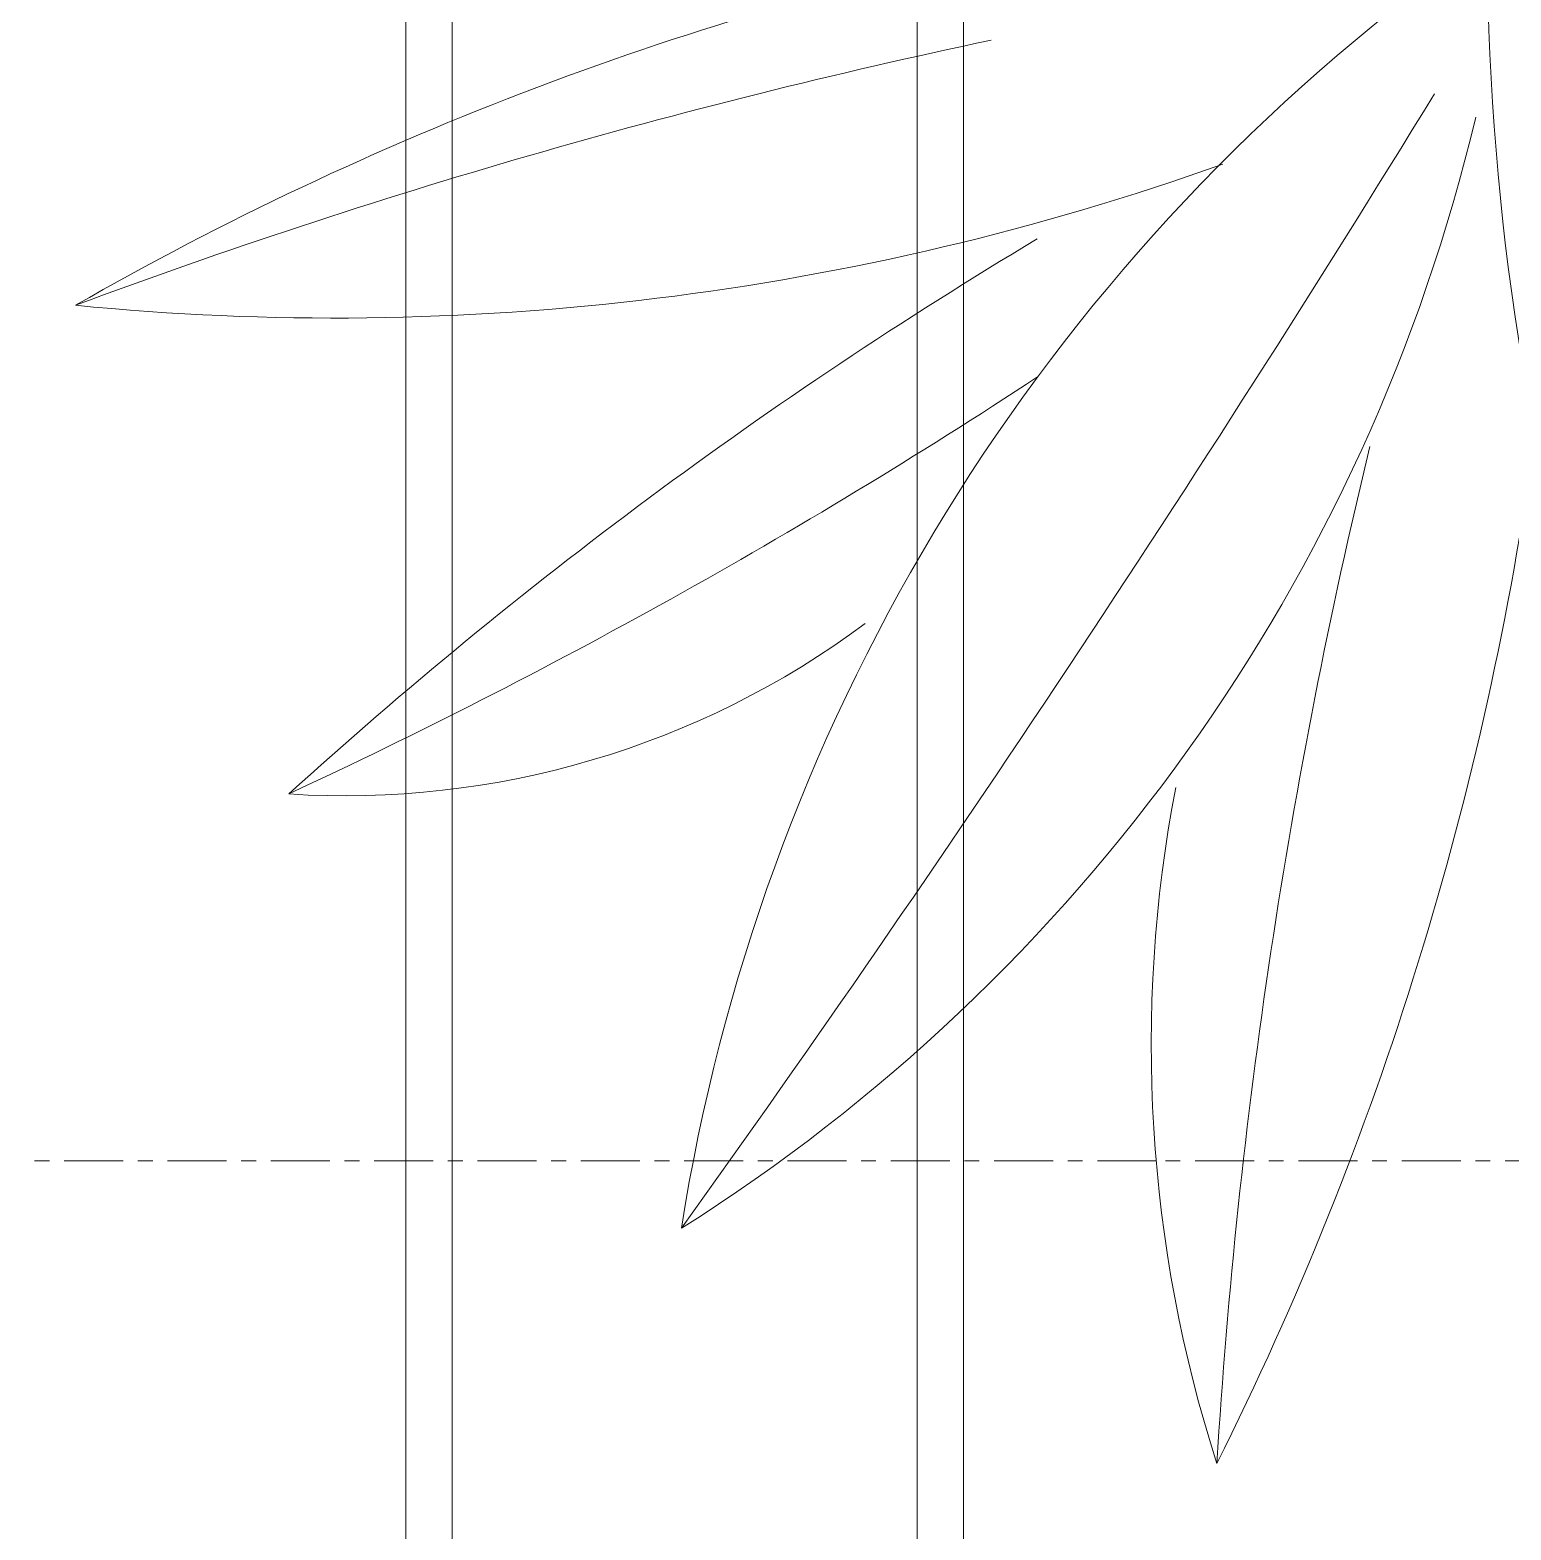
# Model space of a CAD drawing. Header units: millimetres. Extents: x 46404 to 154333, y -1327 to 55734.
# Drawn here: x 67764.2 to 68082.7, y 51357.5 to 51680.2 of the extents above; entities that cross this region are included whole.
import ezdxf

# ---------------------------------------------------------------- set-up
doc = ezdxf.new("R2010")
doc.units = ezdxf.units.MM
doc.linetypes.add('Grid Line', pattern=[22.225, 12.7, -3.175, 3.175, -3.175])
for name, color, linetype, lineweight in [('A-WALL', 113, 'Continuous', 18), ('G-IMPT-2', 8, 'Continuous', 18), ('L-PLNT', 71, 'Continuous', 18), ('S-GRID-1', 1, 'Grid Line', 9)]:
    doc.layers.add(name, color=color, linetype=linetype, lineweight=lineweight)

# ---------------------------------------------------------------- blocks, each defined once
blk = doc.blocks.new('CAY DUA VAN PHAT - CAY DUA VAN PHAT_dwg-2253781-TKCS_RAMP NKT 2 - MẶT BẰNG')
at = {"layer": 'G-IMPT-2'}
for centre, radius, start, end in [((695.3, 1884.13), 1137.9, 271.06337, 304.27673), ((719.28, -637.76), 1417.71, 63.40929, 82.21971), ((594.66, -15.71), 778.16, 32.2613, 76.62972), ((-3577.96, -6349.72), 8299.95, 54.408023, 58.453572), ((1382.22, 1223.79), 834.25, 217.05305, 261.06763), ((1507.96, 3142.58), 2517.31, 256.40514, 266.49049), ((-274.88, 250.43), 1135.91, 354.36811, 19.65628), ((1173.75, 1190.33), 588.57, 259.15117, 287.81968), ((2568.48, 1594.88), 2029.53, 210.89916, 222.23434), ((-1244.63, -845.07), 2548.61, 24.96732, 33.2653), ((2056.69, 827.62), 1384.56, 191.63825, 209.82735), ((3456.52, 1105.47), 2774.75, 191.90827, 200.38503), ((691.37, 254.84), 375.22, 356.31182, 36.63775)]:
    blk.add_arc(centre, radius, start, end, dxfattribs=at)
blk = doc.blocks.new('CAY DUA VAN PHAT - CAY DUA VAN PHAT_dwg-V24-TKCS_RAMP NKT 2 - MẶT BẰNG')
at = {"layer": 'G-IMPT-2'}
for centre, radius, start, end in [((695.3, 1884.13), 1137.9, 271.06337, 304.27673), ((719.28, -637.76), 1417.71, 63.40929, 82.21971), ((594.66, -15.71), 778.16, 32.2613, 76.62972), ((-3577.96, -6349.72), 8299.95, 54.408023, 58.453572), ((1382.22, 1223.79), 834.25, 217.05305, 261.06763), ((1507.96, 3142.58), 2517.31, 256.40514, 266.49049), ((-274.88, 250.43), 1135.91, 354.36811, 19.65628), ((1173.75, 1190.33), 588.57, 259.15117, 287.81968), ((2568.48, 1594.88), 2029.53, 210.89916, 222.23434), ((-1244.63, -845.07), 2548.61, 24.96732, 33.2653), ((2056.69, 827.62), 1384.56, 191.63825, 209.82735), ((3456.52, 1105.47), 2774.75, 191.90827, 200.38503), ((691.37, 254.84), 375.22, 356.31182, 36.63775)]:
    blk.add_arc(centre, radius, start, end, dxfattribs=at)
blk = doc.blocks.new('CAY DUA VAN PHAT - CAY DUA VAN PHAT-V25-TKCS_RAMP NKT 2 - MẶT BẰNG')
at = {"xscale": 0.5, "yscale": 0.5, "zscale": 0.5}
for name in ['CAY DUA VAN PHAT - CAY DUA VAN PHAT_dwg-2253781-TKCS_RAMP NKT 2 - MẶT BẰNG', 'CAY DUA VAN PHAT - CAY DUA VAN PHAT_dwg-V24-TKCS_RAMP NKT 2 - MẶT BẰNG']:
    blk.add_blockref(name, (-151.82, -370.52), dxfattribs=at)

msp = doc.modelspace()

# ---------------------------------------------------------------- linework, layer by layer
at = {"layer": 'A-WALL'}
for p, q in [((67845, 50547.93), (67845, 54683.33)), ((67855, 50557.93), (67855, 54683.33)), ((67955, 54683.33), (67955, 50657.93)), ((67965, 54683.33), (67965, 50667.93))]:
    msp.add_line(p, q, dxfattribs=at)
at = {"layer": 'S-GRID-1'}
for p, q in [((68006.48, 51436.94), (66756.48, 51436.94)), ((80473.49, 51436.94), (68006.48, 51436.94))]:
    msp.add_line(p, q, dxfattribs=at)

# ---------------------------------------------------------------- block references
at = {"layer": 'L-PLNT', "rotation": 269.9999999999997}
msp.add_blockref('CAY DUA VAN PHAT - CAY DUA VAN PHAT-V25-TKCS_RAMP NKT 2 - MẶT BẰNG', (68075, 51896.94), dxfattribs=at)

doc.saveas('drawing.dxf')
